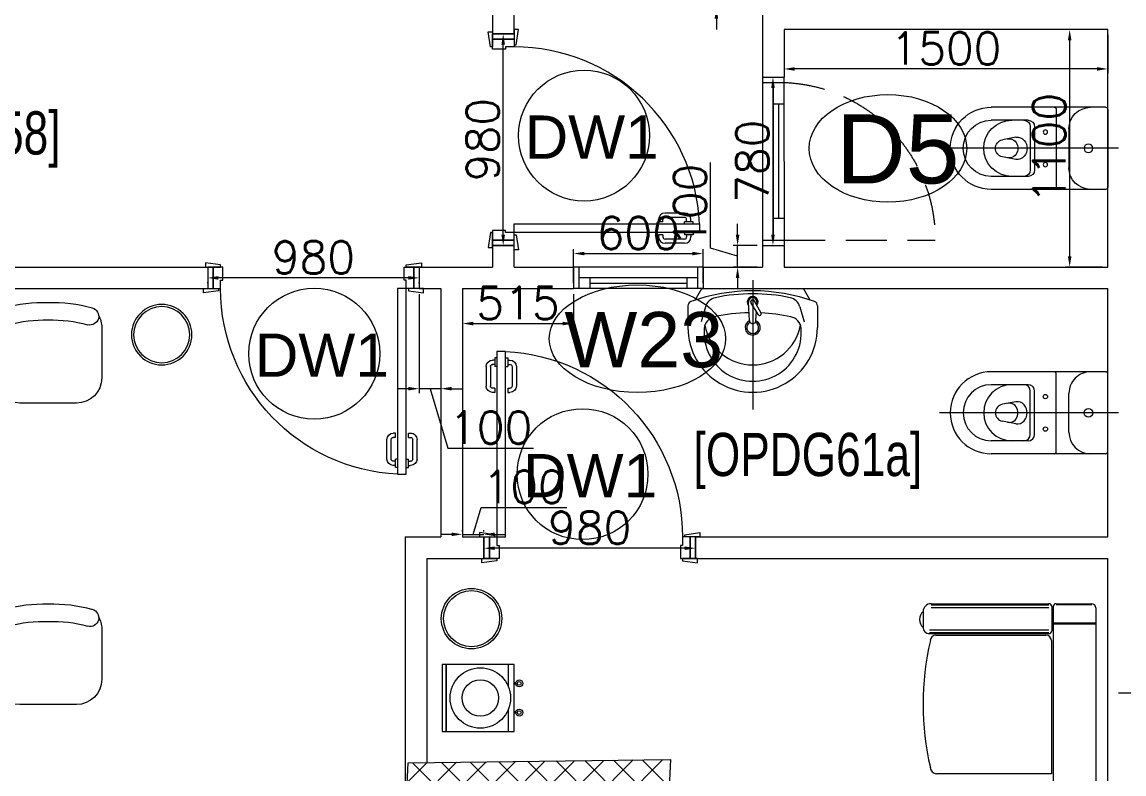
# Model space of a CAD drawing. Header units: millimetres. Extents: x -2143172 to 5255, y -610845 to 279739.
# Drawn here: x -1171274 to -1166169, y -579986 to -576503 of the extents above; entities that cross this region are included whole.
import ezdxf
from ezdxf.enums import TextEntityAlignment as Align

# ---------------------------------------------------------------- set-up
doc = ezdxf.new("R2010")
doc.units = ezdxf.units.MM
doc.header["$LTSCALE"] = 30
doc.linetypes.add('HIDDEN', pattern=[9.525, 6.35, -3.175])
doc.layers.get('0').update_dxf_attribs({"lineweight": 5})
doc.layers.get('Defpoints').update_dxf_attribs({"lineweight": 5})
for name, color, linetype, lineweight in [('72_EGR_BASE_TEXT', 7, 'Continuous', 5), ('Al door tag', 4, 'Continuous', 5), ('Al Window tag', 5, 'Continuous', 5), ('Aluminum', 7, 'Continuous', 5), ('C-HYDR-CTCH', 6, 'Continuous', 5), ('dims.', 152, 'Continuous', 5), ('DTAG', 20, 'Continuous', 9), ('Hatch', 252, 'Continuous', 5), ('LOADING', 163, 'Continuous', 5), ('New Aluminium', 250, 'Continuous', 5), ('SANIT', 250, 'Continuous', 5), ('Structure', 20, 'Continuous', 5), ('Walls', 32, 'Continuous', 5)]:
    doc.layers.add(name, color=color, linetype=linetype, lineweight=lineweight)
doc.layers.add('Wooden Joinery', color=7, linetype='Continuous', lineweight=5, true_color=0x521300)
doc.styles.add('SIMPLEX', font='SIMPLEX.shx', dxfattribs={"height": 150})
doc.styles.get("Standard").update_dxf_attribs({"font": ''})
doc.styles.add('TTLB-A0-JeddahDP$0$swis721', font='swiss.ttf')
doc.styles.add('X3G_ENTITY_257CF9', font='swisscl.ttf', dxfattribs={"height": 200})
doc.styles.add('X3G_ENTITY_257CFD', font='swisscl.ttf', dxfattribs={"height": 200})
doc.styles.get('Standard').set_extended_font_data('@Arial Unicode MS')
doc.dimstyles.new('Buk', dxfattribs={"dimtxt": 150, "dimasz": 50, "dimexe": 20, "dimexo": 25, "dimgap": 20, "dimtad": 1, "dimdec": 0, "dimrnd": 5, "dimdsep": 46, "dimtxsty": 'SIMPLEX', "dimcen": 0, "dimdle": 20, "dimclrd": 256, "dimclre": 256, "dimclrt": 256, "dimadec": 0, "dimazin": 0, "dimtfac": 0.0075, "dimtdec": 0, "dimtmove": 1, "dimatfit": 2, "dimldrblk": 'ARCHTICK', "dimfxl": 1, "dimtolj": 1, "dimtzin": 0, "dimlwd": -1, "dimlwe": -1, "dimarcsym": 0})

# ---------------------------------------------------------------- blocks, each defined once
blk = doc.blocks.new('WC manta')
at = {"layer": 'SANIT'}
for p, q in [((-0.13, 0.18), (-0.13, -0.18)), ((-0.12, 0.19), (0.41, 0.19)), ((0.109, 0.18), (0.109, -0.18)), ((0.239, 0.13), (0.41, 0.13)), ((0.05, 0.09), (0.05, -0.09)), ((0.209, 0.1), (0.209, -0.1)), ((0.229, 0.1), (0.229, -0.1)), ((-0.18, 0), (0.65, 0)), ((0.2955, 0.051), (0.3581, 0.0393)), ((0.2955, -0.051), (0.3581, -0.0393)), ((0.239, -0.13), (0.41, -0.13)), ((-0.12, -0.19), (0.41, -0.19))]:
    blk.add_line(p, q, dxfattribs=at)
for centre, radius in [((0.159, 0.0752), 0.01), ((-0.04, 0), 0.02), ((0.159, -0.0753), 0.01)]:
    blk.add_circle(centre, radius, dxfattribs=at)
for centre, radius, start, end in [((-0.12, 0.18), 0.01, 90, 180), ((-0.05, 0.09), 0.1, 0, 90), ((0.119, 0.18), 0.01, 90, 180), ((0.41, 0), 0.19, 270, 90), ((0.239, 0.1), 0.03, 90, 180), ((0.259, 0.1), 0.03, 90, 180), ((0.3147, 0), 0.13, 270, 90), ((0.41, 0), 0.13, 270, 90), ((0.2882, 0.0117), 0.04, 79.4289, 141.525), ((0.3029, 0), 0.0588, 141.525, 218.475), ((0.3454, 0), 0.0588, 166.4176, 193.5824), ((0.3271, 0.0044), 0.04, 79.4289, 166.4176), ((0.3507, 0), 0.04, 280.5711, 79.4289), ((0.2882, -0.0117), 0.04, 218.475, 280.5711), ((0.3271, -0.0044), 0.04, 193.5824, 280.5711), ((-0.05, -0.09), 0.1, 270, 0), ((0.239, -0.1), 0.03, 180, 270), ((0.259, -0.1), 0.03, 180, 270), ((-0.12, -0.18), 0.01, 180, 270), ((0.119, -0.18), 0.01, 180, 270)]:
    blk.add_arc(centre, radius, start, end, dxfattribs=at)
blk = doc.blocks.new('lav-manta 60')
at = {"layer": 'SANIT'}
for p, q in [((-0.2658, -0.0529), (-0.2358, 0)), ((-0.2358, 0), (0.2358, 0)), ((0, 0.04), (0, -0.56)), ((0.2658, -0.0529), (0.2358, 0)), ((-0.3, -0.0789), (-0.3, -0.18)), ((-0.2185, -0.0841), (-0.2383, -0.1537)), ((-0.015, -0.1473), (-0.0199, -0.064)), ((0.0274, -0.121), (-0.0078, -0.0673)), ((0.0389, -0.1142), (0.0087, -0.0575)), ((0.0191, -0.077), (0.0199, -0.064)), ((0.2185, -0.0841), (0.2383, -0.1537)), ((0.3, -0.0789), (0.3, -0.18)), ((0.015, -0.1473), (0.0174, -0.1057))]:
    blk.add_line(p, q, dxfattribs=at)
for centre, radius, start, end in [((0, -0.8557), 0.8457, 70.1771, 109.8229), ((-0.1608, -0.1006), 0.06, 101.8086, 164.0794), ((0, -0.8696), 0.8457, 78.1914, 101.8086), ((0, -0.0617), 0.025, 320.7474, 220.368), ((0, -0.0617), 0.02, 353.2671, 186.682), ((0.1608, -0.1006), 0.06, 15.9206, 78.1914), ((-0.28, -0.0789), 0.02, 109.8229, 180), ((0, -0.0617), 0.00966, 25.4127, 215.9577), ((0.28, -0.0789), 0.02, 0, 70.1771), ((-0.1645, -0.189), 0.06, 102.0883, 174.8142), ((0, -0.9572), 0.8457, 91.1572, 102.0883), ((0, -0.18), 0.035, 115.3106, 64.6894), ((0, -0.1473), 0.015, 180, 0), ((0, -0.9572), 0.8457, 88.5486, 88.844), ((0.0332, -0.1176), 0.00666, 210.6852, 30.6852), ((0, -0.9572), 0.8457, 77.9117, 87.4274), ((0.1645, -0.189), 0.06, 5.1858, 77.9117), ((0, -0.18), 0.3, 180, 0), ((0, -0.2039), 0.2252, 174.8142, 5.1858), ((0, -0.1282), 0.2252, 190.6097, 349.3903), ((0, -0.18), 0.0275, 117.1496, 62.8504)]:
    blk.add_arc(centre, radius, start, end, dxfattribs=at)
blk = doc.blocks.new('*D368')
at = {"layer": 'Defpoints', "color": 0, "transparency": 16777216}
for p in [(-1169234, -577738.1), (-1168719, -577738.1), (-1168719, -577899.6)]:
    blk.add_point(p, dxfattribs=at)
at = {"layer": 'dims.', "linetype": 'Continuous', "transparency": 16777216}
for p, q in [((-1169234, -577763.1), (-1169234, -577919.6)), ((-1168719, -577763.1), (-1168719, -577919.6))]:
    blk.add_line(p, q, dxfattribs=at)
at = {"layer": 'dims.', "transparency": 16777216}
blk.add_line((-1169184, -577899.6), (-1168769, -577899.6), dxfattribs=at)
for points in [[(-1169184, -577891.3), (-1169184, -577908), (-1169234, -577899.6)], [(-1168769, -577891.3), (-1168769, -577908), (-1168719, -577899.6)]]:
    blk.add_solid(points, dxfattribs=at)
at = {"layer": 'dims.', "transparency": 16777216, "insert": (-1168976.5, -577804.6), "char_height": 150, "attachment_point": 5, "style": 'SIMPLEX'}
blk.add_mtext('\\A1;515', dxfattribs=at)
blk = doc.blocks.new('_ArchTick')
at = {"color": 0, "linetype": 'ByBlock', "const_width": 0.15}
blk.add_lwpolyline([(-0.5, -0.5), (0.5, 0.5)], dxfattribs=at)
blk = doc.blocks.new('*D369')
at = {"layer": 'Defpoints', "color": 0, "transparency": 16777216}
for p in [(-1168119, -577575.5), (-1168719, -577738.1), (-1168119, -577738.1)]:
    blk.add_point(p, dxfattribs=at)
at = {"layer": 'dims.', "linetype": 'Continuous', "transparency": 16777216}
for p, q in [((-1168719, -577713.1), (-1168719, -577555.5)), ((-1168119, -577713.1), (-1168119, -577555.5))]:
    blk.add_line(p, q, dxfattribs=at)
at = {"layer": 'dims.', "transparency": 16777216}
blk.add_line((-1168669, -577575.5), (-1168169, -577575.5), dxfattribs=at)
for points in [[(-1168669, -577567.2), (-1168669, -577583.8), (-1168719, -577575.5)], [(-1168169, -577567.2), (-1168169, -577583.8), (-1168119, -577575.5)]]:
    blk.add_solid(points, dxfattribs=at)
at = {"layer": 'dims.', "transparency": 16777216, "insert": (-1168419, -577480.5), "char_height": 150, "attachment_point": 5, "style": 'SIMPLEX'}
blk.add_mtext('\\A1;600', dxfattribs=at)
blk = doc.blocks.new('*D372')
at = {"layer": 'Defpoints', "color": 0, "transparency": 16777216}
for p in [(-1169134, -578938.1), (-1169134, -578940.3), (-1168154, -578938.1)]:
    blk.add_point(p, dxfattribs=at)
at = {"layer": 'dims.', "transparency": 16777216}
blk.add_line((-1168204, -578940.3), (-1169084, -578940.3), dxfattribs=at)
at = {"layer": 'dims.', "linetype": 'Continuous', "transparency": 16777216}
for p, q in [((-1169134, -578963.1), (-1169134, -578960.3)), ((-1168154, -578963.1), (-1168154, -578960.3))]:
    blk.add_line(p, q, dxfattribs=at)
at = {"layer": 'dims.', "transparency": 16777216}
for points in [[(-1169084, -578932), (-1169084, -578948.6), (-1169134, -578940.3)], [(-1168204, -578932), (-1168204, -578948.6), (-1168154, -578940.3)]]:
    blk.add_solid(points, dxfattribs=at)
at = {"layer": 'dims.', "transparency": 16777216, "insert": (-1168644, -578845.3), "char_height": 150, "attachment_point": 5, "style": 'SIMPLEX'}
blk.add_mtext('\\A1;980', dxfattribs=at)
blk = doc.blocks.new('*D375')
at = {"layer": 'Defpoints', "color": 0, "transparency": 16777216}
for p in [(-1169234, -578888.1), (-1169134, -578876.1), (-1169134, -578888.1)]:
    blk.add_point(p, dxfattribs=at)
at = {"layer": 'dims.', "transparency": 16777216}
for p, q in [((-1169184, -578876.1), (-1169146.5, -578751.1)), ((-1169146.5, -578751.1), (-1168749.4, -578751.1)), ((-1169284, -578876.1), (-1169334, -578876.1)), ((-1169234, -578876.1), (-1169134, -578876.1)), ((-1169234, -578876.1), (-1169134, -578876.1)), ((-1169084, -578876.1), (-1169034, -578876.1))]:
    blk.add_line(p, q, dxfattribs=at)
at = {"layer": 'dims.', "linetype": 'Continuous', "transparency": 16777216}
for p, q in [((-1169234, -578863.1), (-1169234, -578856.1)), ((-1169134, -578863.1), (-1169134, -578856.1))]:
    blk.add_line(p, q, dxfattribs=at)
at = {"layer": 'dims.', "transparency": 16777216}
for points in [[(-1169284, -578867.7), (-1169284, -578884.4), (-1169234, -578876.1)], [(-1169084, -578867.7), (-1169084, -578884.4), (-1169134, -578876.1)]]:
    blk.add_solid(points, dxfattribs=at)
at = {"layer": 'dims.', "transparency": 16777216, "insert": (-1168948, -578656.1), "char_height": 150, "attachment_point": 5, "style": 'SIMPLEX'}
blk.add_mtext('\\A1;100', dxfattribs=at)
blk = doc.blocks.new('*D554')
at = {"layer": 'Defpoints', "color": 0, "transparency": 16777216}
for p in [(-1169434, -577738.1), (-1169334, -577738.1), (-1169434, -578201.4)]:
    blk.add_point(p, dxfattribs=at)
at = {"layer": 'dims.', "linetype": 'Continuous', "transparency": 16777216}
for p, q in [((-1169434, -577763.1), (-1169434, -578221.4)), ((-1169334, -577763.1), (-1169334, -578221.4))]:
    blk.add_line(p, q, dxfattribs=at)
at = {"layer": 'dims.', "transparency": 16777216}
for p, q in [((-1169484, -578201.4), (-1169534, -578201.4)), ((-1169334, -578201.4), (-1169434, -578201.4)), ((-1169334, -578201.4), (-1169434, -578201.4)), ((-1169384, -578201.4), (-1169301.5, -578476.4)), ((-1169284, -578201.4), (-1169234, -578201.4)), ((-1169301.5, -578476.4), (-1168904.4, -578476.4))]:
    blk.add_line(p, q, dxfattribs=at)
for points in [[(-1169484, -578193.1), (-1169484, -578209.8), (-1169434, -578201.4)], [(-1169284, -578193.1), (-1169284, -578209.8), (-1169334, -578201.4)]]:
    blk.add_solid(points, dxfattribs=at)
at = {"layer": 'dims.', "transparency": 16777216, "insert": (-1169103, -578381.4), "char_height": 150, "attachment_point": 5, "rotation": 360, "style": 'SIMPLEX'}
blk.add_mtext('\\A1;100', dxfattribs=at)
blk = doc.blocks.new('*D555')
at = {"layer": 'Defpoints', "color": 0, "transparency": 16777216}
for p in [(-1170414, -577688.1), (-1170414, -577688.1), (-1169434, -577688.1)]:
    blk.add_point(p, dxfattribs=at)
at = {"layer": 'dims.', "linetype": 'Continuous', "transparency": 16777216}
for p, q in [((-1170414, -577713.1), (-1170414, -577708.1)), ((-1169434, -577713.1), (-1169434, -577708.1))]:
    blk.add_line(p, q, dxfattribs=at)
at = {"layer": 'dims.', "transparency": 16777216}
blk.add_line((-1169484, -577688.1), (-1170364, -577688.1), dxfattribs=at)
for points in [[(-1170364, -577679.8), (-1170364, -577696.5), (-1170414, -577688.1)], [(-1169484, -577679.8), (-1169484, -577696.5), (-1169434, -577688.1)]]:
    blk.add_solid(points, dxfattribs=at)
at = {"layer": 'dims.', "transparency": 16777216, "insert": (-1169924, -577593.1), "char_height": 150, "attachment_point": 5, "style": 'SIMPLEX'}
blk.add_mtext('\\A1;980', dxfattribs=at)
blk = doc.blocks.new('*D556')
at = {"layer": 'Defpoints', "color": 0, "transparency": 16777216}
for p in [(-1169044.9, -576558.1), (-1169044, -576558.1), (-1169044, -577538.1)]:
    blk.add_point(p, dxfattribs=at)
at = {"layer": 'dims.', "linetype": 'Continuous', "transparency": 16777216}
for p, q in [((-1169069, -576558.1), (-1169064.9, -576558.1)), ((-1169069, -577538.1), (-1169064.9, -577538.1))]:
    blk.add_line(p, q, dxfattribs=at)
at = {"layer": 'dims.', "transparency": 16777216}
blk.add_line((-1169044.9, -577488.1), (-1169044.9, -576608.1), dxfattribs=at)
for points in [[(-1169053.3, -576608.1), (-1169036.6, -576608.1), (-1169044.9, -576558.1)], [(-1169053.3, -577488.1), (-1169036.6, -577488.1), (-1169044.9, -577538.1)]]:
    blk.add_solid(points, dxfattribs=at)
at = {"layer": 'dims.', "transparency": 16777216, "insert": (-1169139.9, -577048.1), "char_height": 150, "attachment_point": 5, "rotation": 90, "style": 'SIMPLEX'}
blk.add_mtext('\\A1;980', dxfattribs=at)
blk = doc.blocks.new('*D557')
at = {"layer": 'Defpoints', "color": 0, "transparency": 16777216}
for p in [(-1167794, -576758.1), (-1167795.2, -577538.1), (-1167794, -577538.1)]:
    blk.add_point(p, dxfattribs=at)
at = {"layer": 'dims.', "linetype": 'Continuous', "transparency": 16777216}
for p, q in [((-1167819, -576758.1), (-1167815.2, -576758.1)), ((-1167819, -577538.1), (-1167815.2, -577538.1))]:
    blk.add_line(p, q, dxfattribs=at)
at = {"layer": 'dims.', "transparency": 16777216}
blk.add_line((-1167795.2, -576808.1), (-1167795.2, -577488.1), dxfattribs=at)
for points in [[(-1167803.5, -576808.1), (-1167786.8, -576808.1), (-1167795.2, -576758.1)], [(-1167803.5, -577488.1), (-1167786.8, -577488.1), (-1167795.2, -577538.1)]]:
    blk.add_solid(points, dxfattribs=at)
at = {"layer": 'dims.', "transparency": 16777216, "insert": (-1167890.2, -577148.1), "char_height": 150, "attachment_point": 5, "rotation": 90, "style": 'SIMPLEX'}
blk.add_mtext('\\A1;780', dxfattribs=at)
blk = doc.blocks.new('*D558')
at = {"layer": 'Defpoints', "color": 0, "transparency": 16777216}
for p in [(-1167959.1, -577538.1), (-1167844, -577538.1), (-1167844, -577638.1)]:
    blk.add_point(p, dxfattribs=at)
at = {"layer": 'dims.', "transparency": 16777216}
for p, q in [((-1168084.1, -577550.6), (-1168084.1, -577153.5)), ((-1167959.1, -577488.1), (-1167959.1, -577438.1)), ((-1167959.1, -577588.1), (-1168084.1, -577550.6)), ((-1167959.1, -577638.1), (-1167959.1, -577538.1)), ((-1167959.1, -577638.1), (-1167959.1, -577538.1)), ((-1167959.1, -577688.1), (-1167959.1, -577738.1))]:
    blk.add_line(p, q, dxfattribs=at)
at = {"layer": 'dims.', "linetype": 'Continuous', "transparency": 16777216}
for p, q in [((-1167869, -577538.1), (-1167979.1, -577538.1)), ((-1167869, -577638.1), (-1167979.1, -577638.1))]:
    blk.add_line(p, q, dxfattribs=at)
at = {"layer": 'dims.', "transparency": 16777216}
for points in [[(-1167967.4, -577488.1), (-1167950.8, -577488.1), (-1167959.1, -577538.1)], [(-1167967.4, -577688.1), (-1167950.8, -577688.1), (-1167959.1, -577638.1)]]:
    blk.add_solid(points, dxfattribs=at)
at = {"layer": 'dims.', "transparency": 16777216, "insert": (-1168179.1, -577352.1), "char_height": 150, "attachment_point": 5, "rotation": 90, "style": 'SIMPLEX'}
blk.add_mtext('\\A1;100', dxfattribs=at)
blk = doc.blocks.new('*D559')
at = {"layer": 'Defpoints', "color": 0, "transparency": 16777216}
for p in [(-1166244, -576538.1), (-1166420.6, -577638.1), (-1166244, -577638.1)]:
    blk.add_point(p, dxfattribs=at)
at = {"layer": 'dims.', "linetype": 'Continuous', "transparency": 16777216}
for p, q in [((-1166269, -576538.1), (-1166440.6, -576538.1)), ((-1166269, -577638.1), (-1166440.6, -577638.1))]:
    blk.add_line(p, q, dxfattribs=at)
at = {"layer": 'dims.', "transparency": 16777216}
blk.add_line((-1166420.6, -576588.1), (-1166420.6, -577588.1), dxfattribs=at)
for points in [[(-1166429, -576588.1), (-1166412.3, -576588.1), (-1166420.6, -576538.1)], [(-1166429, -577588.1), (-1166412.3, -577588.1), (-1166420.6, -577638.1)]]:
    blk.add_solid(points, dxfattribs=at)
at = {"layer": 'dims.', "transparency": 16777216, "insert": (-1166515.6, -577088.1), "char_height": 150, "attachment_point": 5, "rotation": 90, "style": 'SIMPLEX'}
blk.add_mtext('\\A1;1100', dxfattribs=at)
blk = doc.blocks.new('*D560')
at = {"layer": 'Defpoints', "color": 0, "transparency": 16777216}
for p in [(-1167744, -576538.1), (-1166244, -576538.1), (-1167744, -576720.4)]:
    blk.add_point(p, dxfattribs=at)
at = {"layer": 'dims.', "linetype": 'Continuous', "transparency": 16777216}
for p, q in [((-1167744, -576563.1), (-1167744, -576740.4)), ((-1166244, -576563.1), (-1166244, -576740.4))]:
    blk.add_line(p, q, dxfattribs=at)
at = {"layer": 'dims.', "transparency": 16777216}
blk.add_line((-1166294, -576720.4), (-1167694, -576720.4), dxfattribs=at)
for points in [[(-1167694, -576712), (-1167694, -576728.7), (-1167744, -576720.4)], [(-1166294, -576712), (-1166294, -576728.7), (-1166244, -576720.4)]]:
    blk.add_solid(points, dxfattribs=at)
at = {"layer": 'dims.', "transparency": 16777216, "insert": (-1166994, -576625.4), "char_height": 150, "attachment_point": 5, "style": 'SIMPLEX'}
blk.add_mtext('\\A1;1500', dxfattribs=at)
blk = doc.blocks.new('*D561')
at = {"layer": 'Defpoints', "color": 0, "transparency": 16777216}
for p in [(-1168057.1, -576338.1), (-1167744, -576338.1), (-1167744, -576438.1)]:
    blk.add_point(p, dxfattribs=at)
at = {"layer": 'dims.', "transparency": 16777216}
for p, q in [((-1168182.1, -576350.6), (-1168182.1, -575953.5)), ((-1168057.1, -576288.1), (-1168057.1, -576238.1)), ((-1168057.1, -576388.1), (-1168182.1, -576350.6)), ((-1168057.1, -576438.1), (-1168057.1, -576338.1)), ((-1168057.1, -576438.1), (-1168057.1, -576338.1)), ((-1168057.1, -576488.1), (-1168057.1, -576538.1))]:
    blk.add_line(p, q, dxfattribs=at)
at = {"layer": 'dims.', "linetype": 'Continuous', "transparency": 16777216}
for p, q in [((-1167769, -576338.1), (-1168077.1, -576338.1)), ((-1167769, -576438.1), (-1168077.1, -576438.1))]:
    blk.add_line(p, q, dxfattribs=at)
at = {"layer": 'dims.', "transparency": 16777216}
for points in [[(-1168065.5, -576288.1), (-1168048.8, -576288.1), (-1168057.1, -576338.1)], [(-1168065.5, -576488.1), (-1168048.8, -576488.1), (-1168057.1, -576438.1)]]:
    blk.add_solid(points, dxfattribs=at)
at = {"layer": 'dims.', "transparency": 16777216, "insert": (-1168277.1, -576152.1), "char_height": 150, "attachment_point": 5, "rotation": 90, "style": 'SIMPLEX'}
blk.add_mtext('\\A1;100', dxfattribs=at)
blk = doc.blocks.new('A$C72370EFE')
at = {"layer": 'Wooden Joinery'}
for p, q in [((-0.01, -0.04), (-0.02, -0.04)), ((-0.01, -0.03), (-0.01, -0.07)), ((0, -0.03), (-0.01, -0.03)), ((0.04, -0.03), (0.05, -0.03)), ((0.05, -0.03), (0.05, -0.07)), ((0.05, -0.04), (0.06, -0.04)), ((-0.05, -0.07), (-0.05, -0.16)), ((-0.03, -0.07), (-0.03, -0.16)), ((-0.01, -0.06), (-0.02, -0.06)), ((0, -0.07), (-0.01, -0.07)), ((0.04, -0.07), (0.05, -0.07)), ((0.05, -0.06), (0.06, -0.06)), ((0.07, -0.07), (0.07, -0.16)), ((0.09, -0.07), (0.09, -0.16)), ((-0.01, -0.17), (-0.02, -0.17)), ((-0.01, -0.19), (-0.02, -0.19)), ((-0.01, -0.17), (-0.01, -0.19)), ((0.05, -0.17), (0.06, -0.17)), ((0.05, -0.17), (0.05, -0.19)), ((0.05, -0.19), (0.06, -0.19))]:
    blk.add_line(p, q, dxfattribs=at)
for centre, radius, start, end in [((-0.02, -0.07), 0.03, 90, 180), ((0.06, -0.07), 0.03, 0, 90), ((-0.02, -0.07), 0.01, 90, 180), ((0.06, -0.07), 0.01, 0, 90), ((-0.02, -0.16), 0.03, 180, 270), ((-0.02, -0.16), 0.01, 180, 270), ((0.06, -0.16), 0.01, 270, 0), ((0.06, -0.16), 0.03, 270, 0)]:
    blk.add_arc(centre, radius, start, end, dxfattribs=at)
blk = doc.blocks.new('A$C5DAD61B4')
at = {"layer": 'Wooden Joinery'}
for points in [[(80, 959.1), (80, 969.1), (10, 979.1), (10, 959.1)], [(940, 959.1), (940, 969.1), (1010, 979.1), (1010, 959.1)], [(70, 859.1), (70, 849.1), (0, 839.1), (0, 859.1)], [(120, 859.1), (120, 0), (80, 0), (80, 859.1)], [(950, 859.1), (950, 849.1), (1020, 839.1), (1020, 859.1)]]:
    blk.add_lwpolyline(points, close=True, dxfattribs=at)
for points in [[(45, 859.1), (45, 959.1), (20, 959.1), (20, 859.1), (45, 859.1)], [(45, 859.1), (80, 859.1), (80, 899.1), (90, 899.1), (90, 959.1), (45, 959.1), (45, 859.1)], [(975, 859.1), (940, 859.1), (940, 899.1), (930, 899.1), (930, 959.1), (975, 959.1), (975, 859.1)], [(975, 859.1), (975, 959.1), (1000, 959.1), (1000, 859.1), (975, 859.1)]]:
    blk.add_lwpolyline(points, dxfattribs=at)
blk.add_arc((80, 859.1), 860, 272.666, 0, dxfattribs=at)
at = {"layer": 'Wooden Joinery', "xscale": 999.9999999998854, "yscale": 999.9999999998854, "zscale": 999.9999999998854, "rotation": 180}
blk.add_blockref('A$C72370EFE', (120, 0), dxfattribs=at)
blk = doc.blocks.new('A$C47696aed')
at = {"layer": 'Hatch'}
h = blk.add_hatch(dxfattribs=at)
h.set_pattern_fill('ANSI37', color=256, scale=30)
h.paths.add_polyline_path([(50952.7, 21917.9), (50348.7, 21909.7), (50352.6, 21621.3), (50956.6, 21629.5)])
h.paths.add_polyline_path([(43791.9, 21910.1), (43208.4, 21904.7), (43188.5, 21613.3), (43772, 21618.7)])
h.paths.add_polyline_path([(29414.9, 21902.8), (28815.8, 21898.7), (28810.1, 21605.6), (29409.2, 21609.7)])
h.paths.add_polyline_path([(36600.2, 21904.9), (35999, 21897.4), (35990.7, 21611.8), (36591.9, 21619.3)])
h.paths.add_polyline_path([(22195.7, 21912), (21589.3, 21890.2), (21603.8, 21597.6), (22210.2, 21619.5)])
h.paths.add_polyline_path([(15459.1, 21901.7), (14237.2, 21925.6), (14230.7, 21629.5), (15452.7, 21605.5)])
h.paths.add_polyline_path([(15473.2, 14701.6), (14258.2, 14685.8), (14244.7, 14393.4), (15459.7, 14409.1)])
h.paths.add_polyline_path([(15447.1, 7508.4), (14244, 7492.4), (14238.3, 7199.4), (15441.4, 7215.3)])
h.paths.add_polyline_path([(15465.6, 309.7), (14269, 298.3), (14271.8, 3.8), (15468.5, 15.2)])
h.paths.add_polyline_path([(7830.6, 311.8), (7227.1, 308.1), (7237.7, 22.6), (7841.3, 26.3)])
h.paths.add_polyline_path([(7815.2, 7509.8), (7218.4, 7511.4), (7218.2, 7210.2), (7815.1, 7208.6)])
h.paths.add_polyline_path([(7825.1, 14699.4), (7205.8, 14700.6), (7195.2, 14397.6), (7814.5, 14396.4)])
h.paths.add_polyline_path([(7801.7, 21878.7), (7201.1, 21893.2), (7197.5, 21603.6), (7798.1, 21589.1)])
h.paths.add_polyline_path([(602.6, 21876.9), (0, 21899.6), (1.9, 21611.2), (604.5, 21588.5)])
h.paths.add_polyline_path([(610.4, 7498.6), (8.3, 7491.6), (11.7, 7200), (613.7, 7206.9)])
h.paths.add_polyline_path([(627.9, 303.9), (29.5, 302.9), (34.3, 2.3), (632.7, 3.3)])
h.paths.add_polyline_path([(22214.6, 317.2), (21608.9, 304.3), (21614.6, 3.1), (22220.3, 16)])
h.paths.add_polyline_path([(22208.1, 7509.7), (21613.7, 7492.1), (21615.8, 7195.5), (22210.2, 7213.1)])
h.paths.add_polyline_path([(22199.3, 14717.7), (21600.4, 14710), (21604.4, 14409.9), (22203.4, 14417.6)])
h.paths.add_polyline_path([(29399.7, 14702.4), (28797.7, 14707.1), (28802, 14415), (29403.9, 14410.3)])
h.paths.add_polyline_path([(29403.4, 7519.8), (28799.6, 7502.2), (28813, 7202.1), (29413.1, 7223.2)])
h.paths.add_polyline_path([(29419.5, 303.8), (28815.7, 310.4), (28813.3, 24.7), (29417.2, 18.1)])
h.paths.add_polyline_path([(36618, 314.2), (36020.7, 299.7), (36029.7, 0), (36627, 14.6)])
h.paths.add_polyline_path([(36610.7, 7502.6), (36009.5, 7504.5), (36010.6, 7207.3), (36611.9, 7205.4)])
h.paths.add_polyline_path([(36574.3, 14706.4), (35993.4, 14711.1), (36013.1, 14421.3), (36594, 14416.6)])
h.paths.add_polyline_path([(43777.6, 14705.7), (43180, 14719.4), (43182, 14427.5), (43779.6, 14413.8)])
h.paths.add_polyline_path([(43778.6, 7507.1), (43210.2, 7499.5), (43212, 7205.4), (43780.5, 7213)])
h.paths.add_polyline_path([(43815.7, 310), (43210.4, 307.3), (43211.8, 2.8), (43817, 5.4)])
h.paths.add_polyline_path([(50989.9, 309.5), (50401.9, 325.5), (50388.7, 18.3), (50976.7, 2.3)])
h.paths.add_polyline_path([(50974.1, 7508.9), (50370.9, 7510), (50368.9, 7213.4), (50972.2, 7212.3)])
at = {"layer": 'C-HYDR-CTCH', "color": 4, "flags": 128}
blk.add_lwpolyline([(14258.2, 14685.8), (15473.2, 14701.6), (15459.7, 14409.1), (14244.7, 14393.4), (14258.2, 14685.8)], dxfattribs=at)
blk = doc.blocks.new('A$C39C6726A')
at = {"layer": 'New Aluminium', "linetype": 'HIDDEN'}
blk.add_line((25, 100), (25, 800), dxfattribs=at)
at = {"layer": 'New Aluminium'}
for p, q in [((780, 100), (0, 100)), ((25, 0), (25, 100)), ((125, 100), (125, 50)), ((655, 75), (125, 75)), ((655, 100), (655, 50)), ((755, 0), (755, 100)), ((780, 0), (0, 0)), ((755, 50), (25, 50))]:
    blk.add_line(p, q, dxfattribs=at)
at = {"layer": 'New Aluminium', "linetype": 'HIDDEN'}
blk.add_arc((29.3, 73.9), 726.2, 2.0631, 90.3405, dxfattribs=at)
blk = doc.blocks.new('A$C23F03E74')
at = {"layer": 'Al door tag'}
blk.add_ellipse((-365, 0), major_axis=(365, 0), ratio=0.682917, dxfattribs=at)
at = {"layer": 'Al door tag', "insert": (-605.2, 157.7), "char_height": 320, "attachment_point": 1, "style": 'TTLB-A0-JeddahDP$0$swis721'}
blk.add_mtext_dynamic_manual_height_columns('D5', width=1569.457, gutter_width=9406.5, heights=[480.3], dxfattribs=at)
blk = doc.blocks.new('A$C164D1FF0')
at = {"layer": 'DTAG'}
blk.add_circle((0, 0), 303.3, dxfattribs=at)
at = {"layer": 'DTAG', "insert": (-275.2, 93.3), "char_height": 200, "width": 6547.939, "attachment_point": 1, "style": 'TTLB-A0-JeddahDP$0$swis721'}
blk.add_mtext('DW1', dxfattribs=at)
blk = doc.blocks.new('GF21008-P')
at = {"layer": 'LOADING'}
for p, q in [((-0.7709, 0), (0.7906, 0)), ((-0.7019, -0.1974), (-0.7019, 0)), ((-0.6994, -0.1974), (-0.6994, 0)), ((-0.6968, -0.1974), (-0.6968, 0)), ((-0.79, -0.1841), (-0.79, -0.0191)), ((-0.7866, -0.1841), (-0.7866, -0.0191)), ((-0.7767, -0.1974), (0.7964, -0.1974)), ((-0.7767, -0.2037), (-0.6644, -0.2037)), ((-0.79, -0.7634), (-0.79, -0.217)), ((-0.784, -0.7634), (-0.784, -0.217)), ((-0.7722, -0.7634), (-0.7722, -0.217)), ((-0.6689, -0.7712), (-0.6689, -0.217)), ((-0.6571, -0.7712), (-0.6571, -0.217)), ((-0.6512, -0.7712), (-0.6512, -0.217)), ((-0.6444, -0.7413), (-0.6444, -0.2312)), ((-0.6191, -0.2059), (-0.0026, -0.2059)), ((-0.0026, -0.2059), (-0.0026, -0.7385)), ((-0.7533, -0.8), (-0.68, -0.8))]:
    blk.add_line(p, q, dxfattribs=at)
for centre, radius, start, end in [((-0.7709, -0.0191), 0.0191, 90, 180), ((-0.7767, -0.1841), 0.0133, 180, 270), ((-0.7767, -0.217), 0.0133, 90, 180), ((-0.6644, -0.217), 0.0133, 0, 90), ((-0.6191, -0.2312), 0.0253, 90, 180), ((-0.7533, -0.7634), 0.0366, 180, 270), ((-0.6191, -0.7413), 0.0253, 180, 270), ((-0.0307, -0.7385), 0.0281, 270, 0), ((-0.7167, -0.7662), 0.0499, 222.6462, 317.3538), ((-0.68, -0.7712), 0.0288, 270, 0), ((-0.3249, 0.51), 1.31, 257.0217, 282.9783)]:
    blk.add_arc(centre, radius, start, end, dxfattribs=at)
blk = doc.blocks.new('WATER DISPENSER1')
at = {"layer": 'LOADING'}
for p, q in [((39.296, -0.3448), (39.1904, -0.3448)), ((39.5004, -0.3448), (39.3949, -0.3448))]:
    blk.add_line(p, q, dxfattribs=at)
blk.add_lwpolyline([(39.5004, -0.6333), (39.5004, -0.3183), (39.1904, -0.3183), (39.1904, -0.6333), (39.5004, -0.6333)], dxfattribs=at)
for points in [[(39.2749, -0.3183), (39.278, -0.3183), (39.278, -0.3118), (39.2749, -0.3118)], [(39.281, -0.3183), (39.278, -0.3183), (39.278, -0.3118), (39.281, -0.3118)], [(39.4098, -0.3183), (39.4129, -0.3183), (39.4129, -0.3118), (39.4098, -0.3118)], [(39.416, -0.3183), (39.4129, -0.3183), (39.4129, -0.3118), (39.416, -0.3118)], [(39.5004, -0.6333), (39.1904, -0.6333), (39.1904, -0.6529), (39.5004, -0.6529)]]:
    blk.add_lwpolyline(points, close=True, dxfattribs=at)
for centre, radius in [((39.278, -0.2956), 0.0161), ((39.278, -0.2956), 0.00834), ((39.4129, -0.2956), 0.0161), ((39.4129, -0.2956), 0.00834), ((39.3454, -0.4758), 0.14), ((39.3454, -0.4758), 0.084)]:
    blk.add_circle(centre, radius, dxfattribs=at)
blk = doc.blocks.new('WM00001-P')
blk.add_circle((0, 0), 0.14)
at = {"color": 8}
blk.add_circle((0, 0), 0.13, dxfattribs=at)
blk = doc.blocks.new('3 seats beam chair')
at = {"layer": 'LOADING', "ltscale": 20}
for p, q in [((-740534, -1008988.2), (-740317.9, -1008988.2)), ((-740534, -1008988.2), (-740295.5, -1008988.2)), ((-740178.3, -1009367.9), (-740178.3, -1009105.4)), ((-740534, -1009485), (-740295.5, -1009485)), ((-740511, -1009485), (-740511, -1009602.9)), ((-740474.9, -1009485), (-740474.9, -1009602.9)), ((-740325, -1009485), (-740325, -1009602.9)), ((-740290.3, -1009484.9), (-740290.3, -1009602.9)), ((-740534, -1009602.8), (-740295.5, -1009602.8)), ((-740178.3, -1009720), (-740178.3, -1009982.5)), ((-740534, -1010099.7), (-740295.5, -1010099.7)), ((-740534, -1010099.7), (-740317.9, -1010099.7)), ((-740512.3, -1010099.6), (-740512.3, -1010212.3)), ((-740476.2, -1010099.6), (-740476.2, -1010212.3)), ((-740326.3, -1010099.6), (-740326.3, -1010212.3)), ((-740291.5, -1010099.6), (-740291.5, -1010212.4)), ((-740535.3, -1010212.3), (-740319.1, -1010212.3)), ((-740535.3, -1010212.3), (-740296.7, -1010212.3)), ((-740179.5, -1010592), (-740179.5, -1010329.5)), ((-740535.3, -1010709.2), (-740296.7, -1010709.2)), ((-740512.3, -1010821.9), (-740512.3, -1010709.2)), ((-740476.2, -1010821.9), (-740476.2, -1010709.2)), ((-740326.3, -1010821.9), (-740326.3, -1010709.2)), ((-740291.5, -1010821.9), (-740291.5, -1010709.1)), ((-740534, -1010821.8), (-740295.5, -1010821.8)), ((-740534, -1010821.8), (-740317.9, -1010821.8)), ((-740178.3, -1011201.5), (-740178.3, -1010939)), ((-740534, -1011318.7), (-740295.5, -1011318.7))]:
    blk.add_line(p, q, dxfattribs=at)
for centre, radius, start, end in [((-740528.8, -1009105.4), 117.2, 90, 118.9699), ((-740295.5, -1009105.4), 117.2, 0, 90), ((-739957.4, -1009217.1), 687.4, 164.361, 181.6247), ((-740580.4, -1009042.7), 40.5, 344.361, 164.361), ((-739957.4, -1009217.1), 606.4, 164.361, 181.8419), ((-739957.4, -1009256.1), 687.4, 178.3753, 195.639), ((-739957.4, -1009256.1), 606.4, 178.1581, 195.639), ((-740295.5, -1009367.9), 117.2, 270, 0), ((-740580.4, -1009430.5), 40.5, 195.639, 15.639), ((-740528.8, -1009367.9), 117.2, 241.0301, 270), ((-740528.8, -1009720), 117.2, 90, 118.9699), ((-740295.5, -1009720), 117.2, 0, 90), ((-739957.4, -1009831.8), 687.4, 164.361, 181.6247), ((-740580.4, -1009657.4), 40.5, 344.361, 164.361), ((-739957.4, -1009831.8), 606.4, 164.361, 181.8419), ((-739957.4, -1009870.8), 687.4, 178.3753, 195.639), ((-739957.4, -1009870.8), 606.4, 178.1581, 195.639), ((-740295.5, -1009982.5), 117.2, 270, 0), ((-740580.4, -1010045.1), 40.5, 195.639, 15.639), ((-740528.8, -1009982.5), 117.2, 241.0301, 270), ((-740530.1, -1010329.5), 117.2, 90, 118.9699), ((-740296.7, -1010329.5), 117.2, 0, 90), ((-739958.7, -1010441.3), 687.4, 164.361, 181.6247), ((-740581.6, -1010266.9), 40.5, 344.361, 164.361), ((-739958.7, -1010441.3), 606.4, 164.361, 181.8419), ((-739958.7, -1010480.3), 687.4, 178.3753, 195.639), ((-739958.7, -1010480.3), 606.4, 178.1581, 195.639), ((-740296.7, -1010592), 117.2, 270, 0), ((-740581.6, -1010654.6), 40.5, 195.639, 15.639), ((-740530.1, -1010592), 117.2, 241.0301, 270), ((-740580.4, -1010876.4), 40.5, 344.361, 164.361), ((-740528.8, -1010939), 117.2, 90, 118.9699), ((-740295.5, -1010939), 117.2, 0, 90), ((-739957.4, -1011050.8), 687.4, 164.361, 181.6247), ((-739957.4, -1011050.8), 606.4, 164.361, 181.8419), ((-739957.4, -1011089.8), 687.4, 178.3753, 195.639), ((-739957.4, -1011089.8), 606.4, 178.1581, 195.639), ((-740295.5, -1011201.5), 117.2, 270, 0), ((-740580.4, -1011264.1), 40.5, 195.639, 15.639), ((-740528.8, -1011201.5), 117.2, 241.0301, 270)]:
    blk.add_arc(centre, radius, start, end, dxfattribs=at)
at = {"layer": 'LOADING', "ltscale": 10}
blk.add_attdef('NMF0003', text='', height=50, dxfattribs=at).set_placement((-740377, -1009031.1), align=Align.TOP_CENTER)

msp = doc.modelspace()

# ---------------------------------------------------------------- linework, layer by layer
at = {"layer": 'Al Window tag'}
msp.add_ellipse((-1168423, -577970), major_axis=(408.6, 0), ratio=0.610025, dxfattribs=at)
at = {"layer": 'Aluminum', "color": 5}
for p, q in [((-1168119, -577638.1, 0.1), (-1168719, -577638.1, 0.1)), ((-1168694, -577638.1, 0.1), (-1168694, -577738.1, 0.1)), ((-1168144, -577638.1, 0.1), (-1168144, -577738.1, 0.1)), ((-1168144, -577688.1, 0.1), (-1168694, -577688.1, 0.1)), ((-1168644, -577688.1, 0.1), (-1168644, -577738.1, 0.1)), ((-1168644, -577713.1, 0.1), (-1168194, -577713.1, 0.1)), ((-1168194, -577688.1, 0.1), (-1168194, -577738.1, 0.1)), ((-1168119, -577738.1, 0.1), (-1168719, -577738.1, 0.1))]:
    msp.add_line(p, q, dxfattribs=at)
at = {"layer": 'SANIT'}
msp.add_line((-1166194, -579610.4, 0.1), (-1165364, -579610.4, 0.1), dxfattribs=at)
at = {"layer": 'Walls'}
for p, q in [((-1168994, -576558.1, 0.1), (-1168994, -573018.1, 0.1)), ((-1169094, -576338.1, 0.1), (-1169094, -576558.1, 0.1)), ((-1167844, -576338.1, 0.1), (-1167844, -576758.1, 0.1)), ((-1166244, -576538.1, 0.1), (-1167744, -576538.1, 0.1)), ((-1167744, -576538.1, 0.1), (-1167744, -576758.1, 0.1)), ((-1166244, -577638.1, 0.1), (-1166244, -576538.1, 0.1)), ((-1168994, -576558.1, 0.1), (-1169094, -576558.1, 0.1)), ((-1167844, -576758.1, 0.1), (-1167744, -576758.1, 0.1)), ((-1169094, -577538.1, 0.1), (-1169094, -577638.1, 0.1)), ((-1168994, -577538.1, 0.1), (-1169094, -577538.1, 0.1)), ((-1168994, -577638.1, 0.1), (-1168994, -577538.1, 0.1)), ((-1167844, -577538.1, 0.1), (-1167744, -577538.1, 0.1)), ((-1167844, -577538.1, 0.1), (-1167844, -577638.1, 0.1)), ((-1167744, -577538.1, 0.1), (-1167744, -577638.1, 0.1)), ((-1173454, -577638.1, 0.1), (-1170414, -577638.1, 0.1)), ((-1170414, -577638.1, 0.1), (-1170414, -577738.1, 0.1)), ((-1169434, -577638.1, 0.1), (-1169094, -577638.1, 0.1)), ((-1169434, -577638.1, 0.1), (-1169434, -577738.1, 0.1)), ((-1168994, -577638.1, 0.1), (-1168719, -577638.1, 0.1)), ((-1168719, -577638.1, 0.1), (-1168719, -577738.1, 0.1)), ((-1168119, -577638.1, 0.1), (-1167844, -577638.1, 0.1)), ((-1168119, -577638.1, 0.1), (-1168119, -577738.1, 0.1)), ((-1167744, -577638.1, 0.1), (-1166244, -577638.1, 0.1)), ((-1176304, -577738.1, 0.1), (-1170414, -577738.1, 0.1)), ((-1169434, -577738.1, 0.1), (-1169334, -577738.1, 0.1)), ((-1169334, -577738.1, 0.1), (-1169334, -578888.1, 0.1)), ((-1169234, -577738.1, 0.1), (-1168719, -577738.1, 0.1)), ((-1169234, -577738.1, 0.1), (-1169234, -578888.1, 0.1)), ((-1168119, -577738.1, 0.1), (-1166244, -577738.1, 0.1)), ((-1166244, -578888.1, 0.1), (-1166244, -577738.1, 0.1)), ((-1169498.7, -578888.1, 0.1), (-1169334, -578888.1, 0.1)), ((-1169498.7, -578888.1, 0.1), (-1169498.7, -580696.9, 0.1)), ((-1169234, -578888.1, 0.1), (-1169134, -578888.1, 0.1)), ((-1169134, -578888.1, 0.1), (-1169134, -578988.1, 0.1)), ((-1168154, -578888.1, 0.1), (-1166244, -578888.1, 0.1)), ((-1168154, -578888.1, 0.1), (-1168154, -578988.1, 0.1)), ((-1169398.7, -578988.1, 0.1), (-1169134, -578988.1, 0.1)), ((-1169398.7, -578988.1, 0.1), (-1169398.7, -579933.4, 0.1)), ((-1168154, -578988.1, 0.1), (-1166244, -578988.1, 0.1)), ((-1166244, -582368.1, 0.1), (-1166244, -578988.1, 0.1))]:
    msp.add_line(p, q, dxfattribs=at)

# ---------------------------------------------------------------- block references
at = {"layer": 'Al door tag'}
msp.add_blockref('A$C23F03E74', (-1166897.5, -577088.4, 0.1), dxfattribs=at)
at = {"layer": 'DTAG'}
for p in [(-1168670.4, -577029.3), (-1169920.4, -578039.3), (-1168677.4, -578597.3)]:
    msp.add_blockref('A$C164D1FF0', p, dxfattribs=at)
at = {"layer": 'LOADING', "xscale": -1, "rotation": 90}
for p in [(-2182223.4, -1318446.6, 0.1), (-2182223.4, -1319842.8, 0.1)]:
    msp.add_blockref('3 seats beam chair', p, dxfattribs=at)
at = {"layer": 'LOADING', "extrusion": (2.24019e-05, -2.25232e-18, -1), "xscale": 1000, "yscale": 1000, "zscale": 1000, "rotation": 180}
msp.add_blockref('WM00001-P', (1170626.9, -577951.4, -26.3), dxfattribs=at)
at = {"layer": 'LOADING', "extrusion": (2.24019e-05, 2.24684e-18, -1), "xscale": -1000, "yscale": 1000, "zscale": 1000}
msp.add_blockref('WM00001-P', (1169191.6, -579266.5, -26.3), dxfattribs=at)
at = {"layer": 'LOADING', "xscale": 1000, "yscale": 1000, "zscale": 1000}
for name, p, rotation in [('GF21008-P', (-1166299.5, -579987.2, 0.1), 269.9999999999998), ('WATER DISPENSER1', (-1168675.1, -540288.6, 0.1), 269.9999999999999)]:
    msp.add_blockref(name, p, dxfattribs=dict(at, rotation=rotation))
at = {"layer": 'New Aluminium', "linetype": 'HIDDEN', "xscale": -1, "rotation": 270.0018871684556}
msp.add_blockref('A$C39C6726A', (-1167844, -577538.1, 0.1), dxfattribs=at)
at = {"layer": 'SANIT', "xscale": -999.9999999999995, "yscale": 999.9999999999995, "zscale": 999.9999999999995}
msp.add_blockref('WC manta', (-1166374, -577088.1, 0.1), dxfattribs=at)
at = {"layer": 'SANIT'}
for name, p, xscale, yscale, zscale, rotation in [('lav-manta 60', (-1167889, -577738.1, 0.1), 1000.000000000223, 1000.000000000223, 1000.000000000223, 359.9999995639858), ('WC manta', (-1166374, -578313.1, 0.1), 999.9999999999995, 999.9999999999995, 999.9999999999995, 180)]:
    msp.add_blockref(name, p, dxfattribs=dict(at, xscale=xscale, yscale=yscale, zscale=zscale, rotation=rotation))
at = {"layer": 'Structure', "color": 3}
msp.add_blockref('A$C47696aed', (-1183743.4, -594620.4, 0.1), dxfattribs=at)
at = {"layer": 'Wooden Joinery', "rotation": 90.00000000000001}
msp.add_blockref('A$C5DAD61B4', (-1168135, -577558.1, 0.1), dxfattribs=at)
at = {"layer": 'Wooden Joinery', "xscale": -1}
msp.add_blockref('A$C5DAD61B4', (-1169414, -578597.2, 0.1), dxfattribs=at)
at = {"layer": 'Wooden Joinery', "xscale": -1, "rotation": 180}
msp.add_blockref('A$C5DAD61B4', (-1169154, -578029.1, 0.1), dxfattribs=at)

# ---------------------------------------------------------------- texts
at = {"layer": '72_EGR_BASE_TEXT', "char_height": 200, "attachment_point": 2}
for s, insert, style in [('[OPDG58]', (-1171568.7, -576916.7, 0.1), 'X3G_ENTITY_257CFD'), ('[OPDG61a]', (-1167633.4, -578406.1, 0.1), 'X3G_ENTITY_257CF9')]:
    msp.add_mtext(s, dxfattribs=dict(at, insert=insert, style=style))
at = {"layer": 'Al Window tag', "insert": (-1168761.2, -577846.1, 0), "char_height": 256, "attachment_point": 1, "style": 'TTLB-A0-JeddahDP$0$swis721'}
msp.add_mtext_dynamic_manual_height_columns('W23', width=1569.457, gutter_width=9406.5, heights=[480.3], dxfattribs=at)

# ---------------------------------------------------------------- dimensions: what is measured, and where the dimension line sits
at = {"layer": 'dims.'}
for base, p1, p2, picture, middle in [((-1168057.1, -576338.1, 0.1), (-1167744, -576438.1, 0.1), (-1167744, -576338.1, 0.1), '*D561', (-1168277.1, -576330.6, 0.1)), ((-1166420.6, -577638.1, 0.1), (-1166244, -576538.1, 0.1), (-1166244, -577638.1, 0.1), '*D559', (-1166515.6, -577088.1, 0.1)), ((-1169044.9, -576558.1, 0.1), (-1169044, -577538.1, 0.1), (-1169044, -576558.1, 0.1), '*D556', (-1169139.9, -577048.1, 0.1)), ((-1167795.2, -577538.1, 0.1), (-1167794, -576758.1, 0.1), (-1167794, -577538.1, 0.1), '*D557', (-1167890.2, -577148.1, 0.1)), ((-1167959.1, -577538.1, 0.1), (-1167844, -577638.1, 0.1), (-1167844, -577538.1, 0.1), '*D558', (-1168179.1, -577530.6, 0.1))]:
    dim = msp.add_linear_dim(base=base, p1=p1, p2=p2, angle=90, dimstyle='Buk', dxfattribs=at)
    dim.commit()
    dim.dimension.update_dxf_attribs({"geometry": picture, "text_midpoint": middle})
for base, p1, p2, picture, middle in [((-1167744, -576720.4, 0.1), (-1166244, -576538.1, 0.1), (-1167744, -576538.1, 0.1), '*D560', (-1166994, -576625.4, 0.1)), ((-1168119, -577575.5, 0.1), (-1168719, -577738.1, 0.1), (-1168119, -577738.1, 0.1), '*D369', (-1168419, -577480.5, 0.1)), ((-1170414, -577688.1, 0.1), (-1169434, -577688.1, 0.1), (-1170414, -577688.1, 0.1), '*D555', (-1169924, -577593.1, 0.1)), ((-1168719, -577899.6, 0.1), (-1169234, -577738.1, 0.1), (-1168719, -577738.1, 0.1), '*D368', (-1168976.5, -577804.6, 0.1)), ((-1169134, -578876.1, 0.1), (-1169234, -578888.1, 0.1), (-1169134, -578888.1, 0.1), '*D375', (-1169126.5, -578656.1, 0.1)), ((-1169134, -578940.3, 0.1), (-1168154, -578938.1, 0.1), (-1169134, -578938.1, 0.1), '*D372', (-1168644, -578845.3, 0.1))]:
    dim = msp.add_linear_dim(base=base, p1=p1, p2=p2, dimstyle='Buk', dxfattribs=at)
    dim.commit()
    dim.dimension.update_dxf_attribs({"geometry": picture, "text_midpoint": middle})
dim = msp.add_aligned_dim(p1=(-1169334, -577738.1, 0.1), p2=(-1169434, -577738.1, 0.1), distance=463.3, dimstyle='Buk', dxfattribs=at)
dim.commit()
dim.dimension.update_dxf_attribs({"geometry": '*D554', "text_midpoint": (-1169281.5, -578381.4, 0.1)})

doc.saveas('drawing.dxf')
